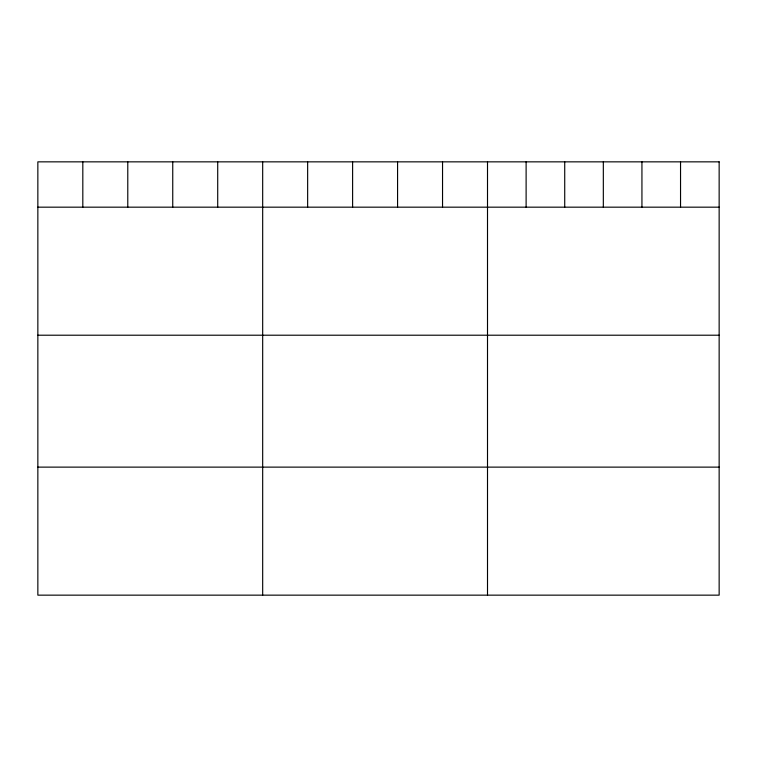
<?xml version="1.0" encoding="UTF-8"?>
<svg xmlns="http://www.w3.org/2000/svg" width="757" height="757" viewBox="0 0 757 757"><rect width="100%" height="100%" fill="white"/><g stroke="black" fill="none" stroke-linecap="round" stroke-linejoin="round"><path stroke-width="1.14" d="M37.85 207.172L719.15 207.172M37.85 335.209L719.15 335.209M37.85 467.126L719.15 467.126M680.543 161.847L680.543 207.172M641.936 161.847L641.936 207.172M603.329 161.847L603.329 207.172M564.722 161.847L564.722 207.172M526.115 161.847L526.115 207.172M487.508 161.847L487.508 595.153M442.542 161.847L442.542 207.172M397.576 161.847L397.576 207.172M352.611 161.847L352.611 207.172M307.645 161.847L307.645 207.172M262.679 161.847L262.679 595.153M217.713 161.847L217.713 207.172M172.747 161.847L172.747 207.172M127.782 161.847L127.782 207.172M82.816 161.847L82.816 207.172M719.15 161.847L37.85 161.847L37.85 595.153L719.15 595.153L719.15 161.847"/></g></svg>
